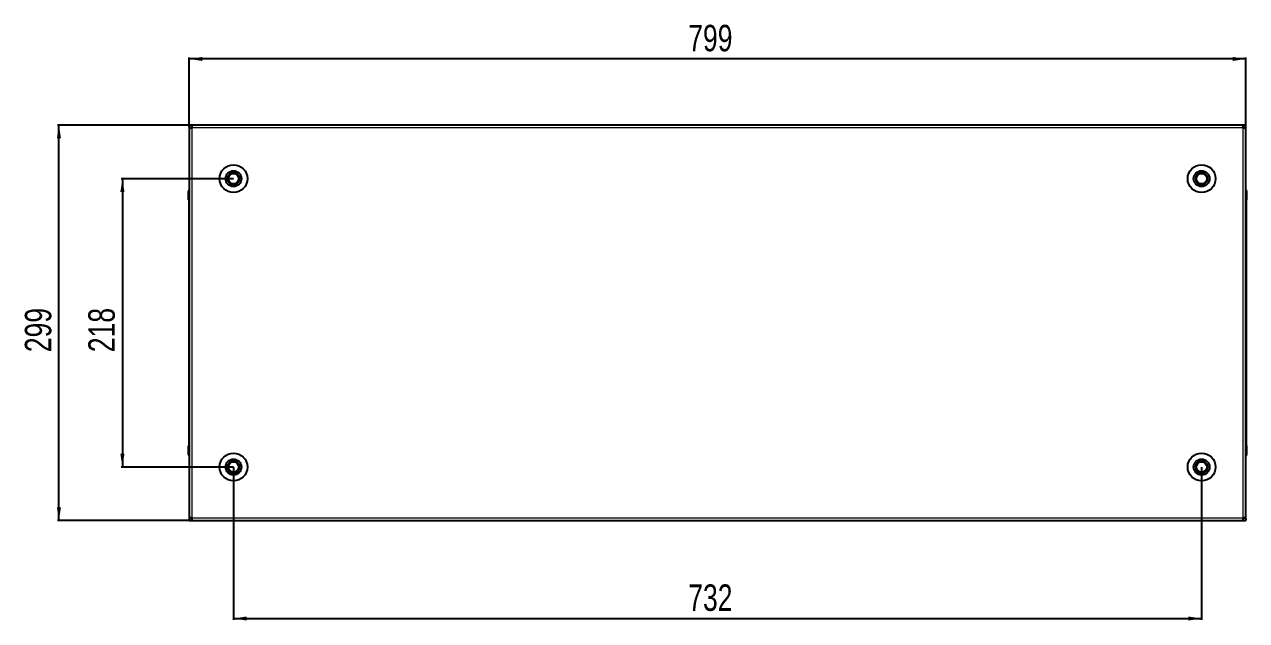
# Model space of a CAD drawing. Header units: millimetres. Extents: x 799 to 4668, y -697 to 1776.
# Drawn here: x 799 to 1723, y 1269 to 1720 of the extents above; entities that cross this region are included whole.
import ezdxf

# ---------------------------------------------------------------- set-up
doc = ezdxf.new("R2010")
doc.units = ezdxf.units.MM
doc.layers.add('FORMAT', color=7, linetype='Continuous')
doc.styles.add('SLDTEXTSTYLE0', font='TXT', dxfattribs={"width": 0.75})
doc.dimstyles.new('SLDDIMSTYLE0', dxfattribs={"dimtxt": 20, "dimasz": 10, "dimexe": 0, "dimexo": 0.0625, "dimgap": 5, "dimtad": 2, "dimdec": 1, "dimrnd": 1e-09, "dimzin": 12, "dimdsep": 46, "dimtxsty": 'SLDTEXTSTYLE0', "dimsah": 1, "dimcen": 0.09, "dimadec": 0, "dimazin": 3, "dimtfac": 1, "dimtofl": 0, "dimtmove": 0, "dimatfit": 3, "dimfxl": 0, "dimfrac": 2, "dimtolj": 1, "dimtzin": 12, "dimarcsym": 0})

# ---------------------------------------------------------------- blocks, each defined once
blk = doc.blocks.new('_D')
at = {"layer": 'FORMAT'}
for p, q in [((923.96, 1643.43), (824.47, 1643.43)), ((825.47, 1344.43), (825.47, 1643.43)), ((923.96, 1344.43), (824.47, 1344.43))]:
    blk.add_line(p, q, dxfattribs=at)
for points in [[(825.47, 1643.43), (823.93, 1633.43), (827.01, 1633.43)], [(825.47, 1344.43), (827.01, 1354.43), (823.93, 1354.43)]]:
    blk.add_solid(points, dxfattribs=at)
at = {"layer": 'FORMAT', "insert": (799.69, 1471.77), "char_height": 20, "attachment_point": 1, "rotation": 90, "style": 'SLDTEXTSTYLE0'}
blk.add_mtext('299', dxfattribs=at)
blk = doc.blocks.new('_D_1')
at = {"layer": 'FORMAT'}
for p, q in [((923.97, 1643.44), (923.97, 1694.43)), ((1722.97, 1693.43), (923.97, 1693.43)), ((1722.97, 1643.44), (1722.97, 1694.43))]:
    blk.add_line(p, q, dxfattribs=at)
for points in [[(923.97, 1693.43), (933.97, 1691.9), (933.97, 1694.97)], [(1722.97, 1693.43), (1712.97, 1694.97), (1712.97, 1691.9)]]:
    blk.add_solid(points, dxfattribs=at)
at = {"layer": 'FORMAT', "insert": (1301.3, 1719.22), "char_height": 20, "attachment_point": 1, "style": 'SLDTEXTSTYLE0'}
blk.add_mtext('799', dxfattribs=at)
blk = doc.blocks.new('_D_2')
at = {"layer": 'FORMAT'}
for p, q in [((957.47, 1384.92), (957.47, 1269.43)), ((1689.47, 1384.92), (1689.47, 1269.43)), ((957.47, 1270.43), (1689.47, 1270.43))]:
    blk.add_line(p, q, dxfattribs=at)
for points in [[(957.47, 1270.43), (967.47, 1268.9), (967.47, 1271.97)], [(1689.47, 1270.43), (1679.47, 1271.97), (1679.47, 1268.9)]]:
    blk.add_solid(points, dxfattribs=at)
at = {"layer": 'FORMAT', "insert": (1301.3, 1296.22), "char_height": 20, "attachment_point": 1, "style": 'SLDTEXTSTYLE0'}
blk.add_mtext('732', dxfattribs=at)
blk = doc.blocks.new('_D_3')
at = {"layer": 'FORMAT'}
for p, q in [((957.46, 1602.93), (872.47, 1602.93)), ((873.47, 1602.93), (873.47, 1384.93)), ((957.46, 1384.93), (872.47, 1384.93))]:
    blk.add_line(p, q, dxfattribs=at)
for points in [[(873.47, 1602.93), (871.93, 1592.93), (875.01, 1592.93)], [(873.47, 1384.93), (875.01, 1394.93), (871.93, 1394.93)]]:
    blk.add_solid(points, dxfattribs=at)
at = {"layer": 'FORMAT', "insert": (847.69, 1471.77), "char_height": 20, "attachment_point": 1, "rotation": 90, "style": 'SLDTEXTSTYLE0'}
blk.add_mtext('218', dxfattribs=at)

msp = doc.modelspace()

# ---------------------------------------------------------------- linework, layer by layer
at = {"color": 7, "linetype": 'Continuous', "lineweight": 25}
for p, q in [((926.07, 1643.43), (923.97, 1643.43)), ((923.97, 1641.93), (923.97, 1643.43)), ((923.97, 1641.93), (926.07, 1641.93)), ((923.97, 1641.93), (923.97, 1641.33)), ((923.97, 1641.33), (923.97, 1346.53)), ((923.97, 1641.33), (926.07, 1641.33)), ((1720.87, 1643.43), (926.07, 1643.43)), ((926.07, 1643.43), (926.07, 1641.33)), ((1720.87, 1641.33), (1720.87, 1643.43)), ((1722.97, 1643.43), (1720.87, 1643.43)), ((1720.87, 1641.93), (1722.97, 1641.93)), ((1720.87, 1641.33), (1722.97, 1641.33)), ((1722.97, 1641.93), (1722.97, 1643.43)), ((1722.97, 1641.33), (1722.97, 1641.93)), ((1722.97, 1346.53), (1722.97, 1641.33)), ((923.47, 1593.43), (923.47, 1586.93)), ((923.47, 1586.93), (923.47, 1593.43)), ((1722.97, 1594.76), (1722.97, 1594.76)), ((1723.47, 1593.43), (1723.47, 1586.93)), ((1723.47, 1586.93), (1723.47, 1593.43)), ((923.47, 1586.93), (923.47, 1586.93)), ((923.97, 1586.93), (923.47, 1586.93)), ((923.62, 1586.93), (923.62, 1400.93)), ((1722.97, 1586.93), (1723.47, 1586.93)), ((1723.32, 1400.93), (1723.32, 1586.93)), ((1723.47, 1586.93), (1723.47, 1586.93)), ((1723.47, 1586.93), (1723.47, 1586.93)), ((923.47, 1394.43), (923.47, 1400.93)), ((923.47, 1400.93), (923.47, 1400.93)), ((923.47, 1400.93), (923.47, 1400.93)), ((923.47, 1400.93), (923.47, 1394.43)), ((923.97, 1400.93), (923.47, 1400.93)), ((1722.97, 1400.93), (1723.47, 1400.93)), ((1723.47, 1400.93), (1723.47, 1400.93)), ((1723.47, 1394.43), (1723.47, 1400.93)), ((1723.47, 1400.93), (1723.47, 1394.43)), ((923.97, 1393.11), (923.97, 1393.11)), ((926.07, 1346.53), (923.97, 1346.53)), ((923.97, 1346.53), (923.97, 1345.93)), ((926.07, 1345.93), (923.97, 1345.93)), ((923.97, 1345.93), (923.97, 1344.43)), ((923.97, 1344.43), (926.07, 1344.43)), ((926.07, 1346.53), (926.07, 1344.43)), ((926.07, 1344.43), (1720.87, 1344.43)), ((1722.97, 1346.53), (1720.87, 1346.53)), ((1720.87, 1344.43), (1720.87, 1346.53)), ((1722.97, 1345.93), (1720.87, 1345.93)), ((1720.87, 1344.43), (1722.97, 1344.43)), ((1722.97, 1345.93), (1722.97, 1346.53)), ((1722.97, 1345.93), (1722.97, 1344.43))]:
    msp.add_line(p, q, dxfattribs=at)
at = {"color": 8, "linetype": 'Continuous', "lineweight": 18}
for p, q in [((926.07, 1641.33), (926.07, 1346.53)), ((1720.87, 1641.33), (926.07, 1641.33)), ((1720.87, 1346.53), (1720.87, 1641.33)), ((923.97, 1593.43), (923.47, 1593.43)), ((1722.97, 1593.43), (1723.47, 1593.43)), ((923.97, 1394.43), (923.47, 1394.43)), ((1722.97, 1394.43), (1723.47, 1394.43)), ((926.07, 1346.53), (1720.87, 1346.53))]:
    msp.add_line(p, q, dxfattribs=at)
at = {"color": 7, "linetype": 'Continuous', "lineweight": 25}
for centre, radius in [((957.47, 1602.93), 10.5), ((957.47, 1602.93), 6), ((1689.47, 1602.93), 10.5), ((1689.47, 1602.93), 6), ((957.47, 1602.93), 3.9), ((1689.47, 1602.93), 3.9), ((957.47, 1384.93), 10.5), ((1689.47, 1384.93), 10.5), ((957.47, 1384.93), 6), ((957.47, 1384.93), 3.9), ((1689.47, 1384.93), 6), ((1689.47, 1384.93), 3.9)]:
    msp.add_circle(centre, radius, dxfattribs=at)
for centre, radius, start, end in [((957.47, 1602.93), 4.62, 120, 180), ((957.47, 1602.93), 4.62, 180, 240), ((957.47, 1602.93), 4.62, 60, 120), ((957.47, 1602.93), 4.62, 240, 300), ((957.47, 1602.93), 4.62, 360, 60), ((957.47, 1602.93), 4.62, 300, 360), ((1689.47, 1602.93), 4.62, 120, 180), ((1689.47, 1602.93), 4.62, 180, 240), ((1689.47, 1602.93), 4.62, 60, 120), ((1689.47, 1602.93), 4.62, 240, 300), ((1689.47, 1602.93), 4.62, 360, 60), ((1689.47, 1602.93), 4.62, 300, 360), ((925.47, 1593.43), 2, 138.57492, 180), ((925.47, 1593.43), 2, 138.59038, 180), ((1721.47, 1593.43), 2, 360, 41.40962), ((1721.47, 1593.43), 2, 0, 41.39416), ((925.47, 1394.43), 2, 180, 221.39416), ((957.47, 1384.93), 4.62, 120, 180), ((957.47, 1384.93), 4.62, 60, 120), ((957.47, 1384.93), 4.62, 360, 60), ((1689.47, 1384.93), 4.62, 120, 180), ((1689.47, 1384.93), 4.62, 60, 120), ((1689.47, 1384.93), 4.62, 360, 60), ((1721.47, 1394.43), 2, 318.57492, 360), ((1721.47, 1394.43), 2, 318.59038, 0), ((957.47, 1384.93), 4.62, 180, 240), ((957.47, 1384.93), 4.62, 240, 300), ((957.47, 1384.93), 4.62, 300, 360), ((1689.47, 1384.93), 4.62, 180, 240), ((1689.47, 1384.93), 4.62, 240, 300), ((1689.47, 1384.93), 4.62, 300, 360)]:
    msp.add_arc(centre, radius, start, end, dxfattribs=at)
for points, knots in [([(952.85, 1602.93), (953.18, 1603.51), (953.75, 1604.49), (954.57, 1605.91), (954.98, 1606.62), (955.16, 1606.93)], [0, 0, 0, 0, 0.439131, 0.751378, 1, 1, 1, 1]), ([(955.16, 1598.93), (954.83, 1599.51), (954.26, 1600.49), (953.44, 1601.91), (953.03, 1602.62), (952.85, 1602.93)], [0, 0, 0, 0, 0.439131, 0.751378, 1, 1, 1, 1]), ([(955.16, 1606.93), (955.36, 1606.93), (956.07, 1606.93), (957.37, 1606.93), (958.76, 1606.93), (959.51, 1606.93), (959.78, 1606.93)], [0, 0, 0, 0, 0.139329, 0.48527, 0.816356, 1, 1, 1, 1]), ([(959.78, 1598.93), (959.51, 1598.93), (958.76, 1598.93), (957.37, 1598.93), (956.07, 1598.93), (955.36, 1598.93), (955.16, 1598.93)], [0, 0, 0, 0, 0.183644, 0.51473, 0.860671, 1, 1, 1, 1]), ([(959.78, 1606.93), (960.11, 1606.36), (960.68, 1605.38), (961.5, 1603.96), (961.91, 1603.25), (962.09, 1602.93)], [0, 0, 0, 0, 0.439131, 0.751378, 1, 1, 1, 1]), ([(962.09, 1602.93), (961.76, 1602.36), (961.19, 1601.38), (960.37, 1599.96), (959.96, 1599.25), (959.78, 1598.93)], [0, 0, 0, 0, 0.439131, 0.751378, 1, 1, 1, 1]), ([(1684.85, 1602.93), (1685.18, 1603.51), (1685.75, 1604.49), (1686.57, 1605.91), (1686.98, 1606.62), (1687.16, 1606.93)], [0, 0, 0, 0, 0.439131, 0.751378, 1, 1, 1, 1]), ([(1687.16, 1598.93), (1686.83, 1599.51), (1686.26, 1600.49), (1685.44, 1601.91), (1685.03, 1602.62), (1684.85, 1602.93)], [0, 0, 0, 0, 0.439131, 0.751378, 1, 1, 1, 1]), ([(1687.16, 1606.93), (1687.36, 1606.93), (1688.07, 1606.93), (1689.37, 1606.93), (1690.76, 1606.93), (1691.51, 1606.93), (1691.78, 1606.93)], [0, 0, 0, 0, 0.139329, 0.48527, 0.816356, 1, 1, 1, 1]), ([(1691.78, 1598.93), (1691.51, 1598.93), (1690.76, 1598.93), (1689.37, 1598.93), (1688.07, 1598.93), (1687.36, 1598.93), (1687.16, 1598.93)], [0, 0, 0, 0, 0.183644, 0.51473, 0.860671, 1, 1, 1, 1]), ([(1691.78, 1606.93), (1692.11, 1606.36), (1692.68, 1605.38), (1693.5, 1603.96), (1693.91, 1603.25), (1694.09, 1602.93)], [0, 0, 0, 0, 0.439131, 0.751378, 1, 1, 1, 1]), ([(1694.09, 1602.93), (1693.76, 1602.36), (1693.19, 1601.38), (1692.37, 1599.96), (1691.96, 1599.25), (1691.78, 1598.93)], [0, 0, 0, 0, 0.439131, 0.751378, 1, 1, 1, 1]), ([(952.85, 1384.93), (953.18, 1385.51), (953.75, 1386.49), (954.57, 1387.91), (954.98, 1388.62), (955.16, 1388.93)], [0, 0, 0, 0, 0.439131, 0.751378, 1, 1, 1, 1]), ([(955.16, 1388.93), (955.36, 1388.93), (956.07, 1388.93), (957.37, 1388.93), (958.76, 1388.93), (959.51, 1388.93), (959.78, 1388.93)], [0, 0, 0, 0, 0.139329, 0.48527, 0.816356, 1, 1, 1, 1]), ([(959.78, 1388.93), (960.11, 1388.36), (960.68, 1387.38), (961.5, 1385.96), (961.91, 1385.25), (962.09, 1384.93)], [0, 0, 0, 0, 0.439131, 0.751378, 1, 1, 1, 1]), ([(1684.85, 1384.93), (1685.18, 1385.51), (1685.75, 1386.49), (1686.57, 1387.91), (1686.98, 1388.62), (1687.16, 1388.93)], [0, 0, 0, 0, 0.439131, 0.751378, 1, 1, 1, 1]), ([(1687.16, 1388.93), (1687.36, 1388.93), (1688.07, 1388.93), (1689.37, 1388.93), (1690.76, 1388.93), (1691.51, 1388.93), (1691.78, 1388.93)], [0, 0, 0, 0, 0.139329, 0.48527, 0.816356, 1, 1, 1, 1]), ([(1691.78, 1388.93), (1692.11, 1388.36), (1692.68, 1387.38), (1693.5, 1385.96), (1693.91, 1385.25), (1694.09, 1384.93)], [0, 0, 0, 0, 0.439131, 0.751378, 1, 1, 1, 1]), ([(955.16, 1380.93), (954.83, 1381.51), (954.26, 1382.49), (953.44, 1383.91), (953.03, 1384.62), (952.85, 1384.93)], [0, 0, 0, 0, 0.439131, 0.751378, 1, 1, 1, 1]), ([(959.78, 1380.93), (959.51, 1380.93), (958.76, 1380.93), (957.37, 1380.93), (956.07, 1380.93), (955.36, 1380.93), (955.16, 1380.93)], [0, 0, 0, 0, 0.183644, 0.51473, 0.860671, 1, 1, 1, 1]), ([(962.09, 1384.93), (961.76, 1384.36), (961.19, 1383.38), (960.37, 1381.96), (959.96, 1381.25), (959.78, 1380.93)], [0, 0, 0, 0, 0.439131, 0.751378, 1, 1, 1, 1]), ([(1687.16, 1380.93), (1686.83, 1381.51), (1686.26, 1382.49), (1685.44, 1383.91), (1685.03, 1384.62), (1684.85, 1384.93)], [0, 0, 0, 0, 0.439131, 0.751378, 1, 1, 1, 1]), ([(1691.78, 1380.93), (1691.51, 1380.93), (1690.76, 1380.93), (1689.37, 1380.93), (1688.07, 1380.93), (1687.36, 1380.93), (1687.16, 1380.93)], [0, 0, 0, 0, 0.183644, 0.51473, 0.860671, 1, 1, 1, 1]), ([(1694.09, 1384.93), (1693.76, 1384.36), (1693.19, 1383.38), (1692.37, 1381.96), (1691.96, 1381.25), (1691.78, 1380.93)], [0, 0, 0, 0, 0.439131, 0.751378, 1, 1, 1, 1])]:
    msp.add_open_spline(points, degree=3, knots=knots, dxfattribs=at)

# ---------------------------------------------------------------- dimensions: what is measured, and where the dimension line sits
at = {"layer": 'FORMAT'}
dim = msp.add_linear_dim(base=(923.97, 1693.43), p1=(1722.97, 1643.43), p2=(923.97, 1643.43), dimstyle='SLDDIMSTYLE0', dxfattribs=at)
dim.commit()
dim.dimension.update_dxf_attribs({"geometry": '_D_1', "text_midpoint": (1323.47, 1693.43), "dimtype": 160})
for base, p1, p2, angle, picture, middle in [((825.47, 1643.43), (923.97, 1344.43), (923.97, 1643.43), 90, '_D', (825.47, 1493.93)), ((873.47, 1384.93), (957.47, 1602.93), (957.47, 1384.93), 90, '_D_3', (873.47, 1493.93)), ((1689.47, 1270.43), (957.47, 1384.93), (1689.47, 1384.93), 0, '_D_2', (1323.47, 1270.43))]:
    dim = msp.add_linear_dim(base=base, p1=p1, p2=p2, angle=angle, dimstyle='SLDDIMSTYLE0', dxfattribs=at)
    dim.commit()
    dim.dimension.update_dxf_attribs({"geometry": picture, "text_midpoint": middle, "dimtype": 160})

doc.saveas('drawing.dxf')
